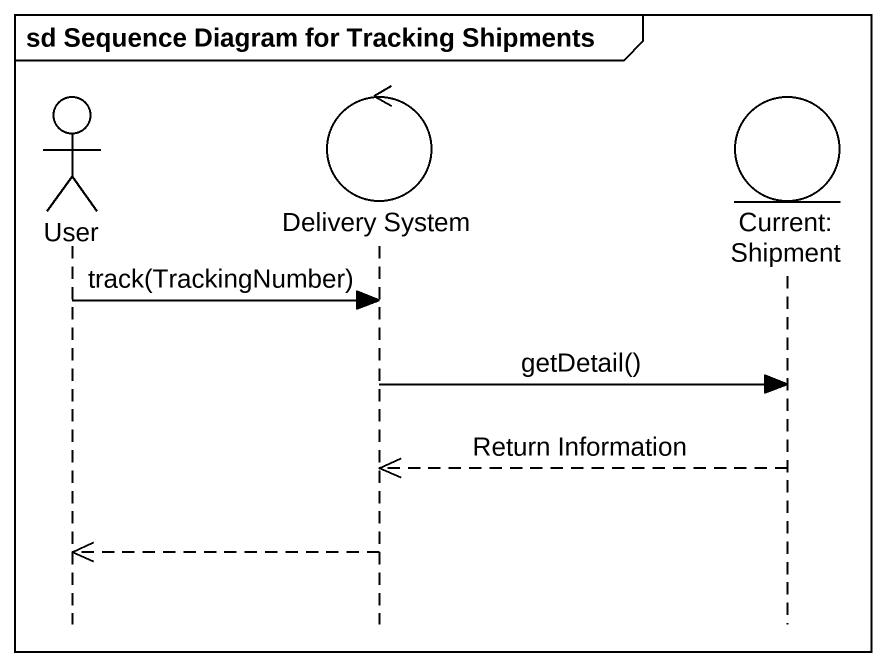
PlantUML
@startuml
mainframe sd Sequence Diagram for Tracking Shipments
hide footbox
actor User
control "Delivery System" as Delivery_System
entity "Current: Shipment" as Current_Shipment

User -> Delivery_System : track(TrackingNumber)
Delivery_System -> Current_Shipment : getDetail()
Current_Shipment -->> Delivery_System : Return Information
Delivery_System -->> User
@enduml
